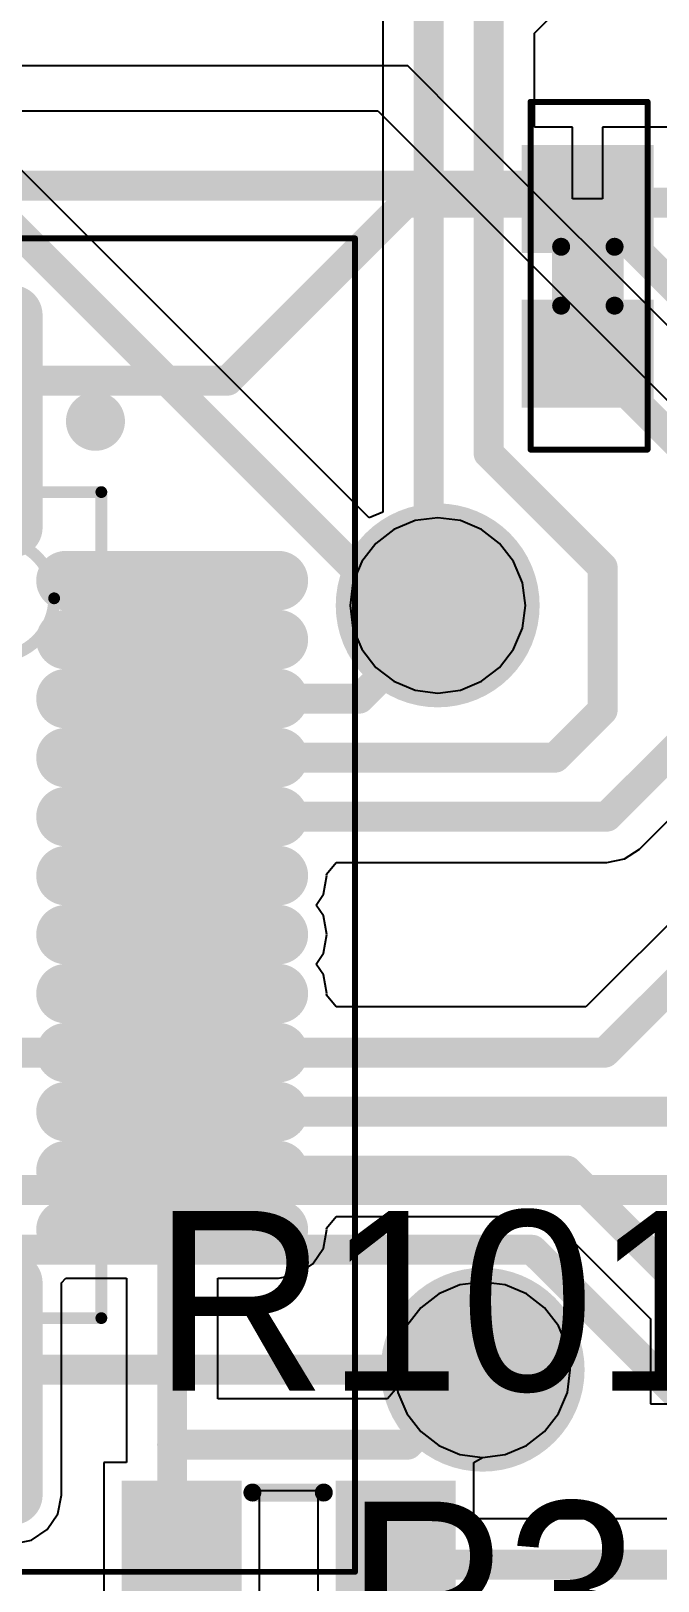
# Model space of a CAD drawing. Header units: millimetres. Extents: x 50.7 to 141.9, y 26.7 to 123.6.
# Drawn here: x 126.73 to 132.04, y 96.25 to 109.39 of the extents above; entities that cross this region are included whole.
import ezdxf

# ---------------------------------------------------------------- set-up
doc = ezdxf.new("R2010")
doc.units = ezdxf.units.MM
for name, color, linetype in [('BottomLayer', 5, 'Continuous'), ('BottomSolder', 6, 'Continuous'), ('InternalPlane1', 76, 'Continuous'), ('InternalPlane3', 216, 'Continuous'), ('Mechanical13', 56, 'Continuous'), ('Mechanical15', 56, 'Continuous'), ('Mechanical16', 56, 'Continuous'), ('Mechanical27', 56, 'Continuous'), ('Mechanical6', 56, 'Continuous'), ('MidLayer1', 16, 'Continuous'), ('MidLayer2', 76, 'Continuous'), ('MidLayer3', 90, 'Continuous'), ('MidLayer4', 156, 'Continuous'), ('MultiLayer', 9, 'Continuous'), ('TopLayer', 1, 'Continuous'), ('TopOverlay', 2, 'Continuous'), ('TopPaste', 8, 'Continuous'), ('TopSolder', 216, 'Continuous')]:
    doc.layers.add(name, color=color, linetype=linetype)

msp = doc.modelspace()

# ---------------------------------------------------------------- linework, layer by layer
at = {"layer": 'BottomLayer'}
for p, q in [((129.983, 105.239), (129.804, 105.164)), ((130.175, 105.264), (129.983, 105.239)), ((130.367, 105.239), (130.175, 105.264)), ((130.546, 105.164), (130.367, 105.239)), ((129.804, 105.164), (129.65, 105.046)), ((130.7, 105.046), (130.546, 105.164)), ((129.65, 105.046), (129.532, 104.892)), ((130.818, 104.892), (130.7, 105.046)), ((129.532, 104.892), (129.457, 104.713)), ((130.893, 104.713), (130.818, 104.892)), ((129.457, 104.713), (129.432, 104.521)), ((130.918, 104.521), (130.893, 104.713)), ((129.432, 104.521), (129.457, 104.329)), ((130.893, 104.329), (130.918, 104.521)), ((129.457, 104.329), (129.532, 104.15)), ((130.818, 104.15), (130.893, 104.329)), ((129.532, 104.15), (129.65, 103.996)), ((130.7, 103.996), (130.818, 104.15)), ((129.65, 103.996), (129.804, 103.878)), ((130.546, 103.878), (130.7, 103.996)), ((129.804, 103.878), (129.983, 103.803)), ((129.983, 103.803), (130.175, 103.778)), ((130.175, 103.778), (130.367, 103.803)), ((130.367, 103.803), (130.546, 103.878)), ((130.556, 98.787), (130.364, 98.762)), ((130.748, 98.762), (130.556, 98.787)), ((130.185, 98.687), (130.031, 98.569)), ((130.364, 98.762), (130.185, 98.687)), ((130.927, 98.687), (130.748, 98.762)), ((131.081, 98.569), (130.927, 98.687)), ((130.031, 98.569), (129.913, 98.415)), ((131.199, 98.415), (131.081, 98.569)), ((129.913, 98.415), (129.838, 98.236)), ((131.274, 98.236), (131.199, 98.415)), ((129.838, 98.236), (129.813, 98.044)), ((131.299, 98.044), (131.274, 98.236)), ((129.813, 98.044), (129.838, 97.852)), ((131.274, 97.852), (131.299, 98.044)), ((129.838, 97.852), (129.913, 97.673)), ((131.199, 97.673), (131.274, 97.852)), ((129.913, 97.673), (130.031, 97.519)), ((131.081, 97.519), (131.199, 97.673)), ((130.031, 97.519), (130.185, 97.401)), ((130.927, 97.401), (131.081, 97.519)), ((130.185, 97.401), (130.364, 97.326)), ((130.748, 97.326), (130.927, 97.401)), ((130.364, 97.326), (130.556, 97.301)), ((130.556, 97.301), (130.748, 97.326))]:
    msp.add_line(p, q, dxfattribs=at)
at = {"layer": 'BottomLayer', "const_width": 0.483}
for points in [[(129.934, 104.521, 1), (130.416, 104.521, 1)], [(130.315, 98.044, 1), (130.797, 98.044, 1)]]:
    msp.add_lwpolyline(points, format="xyb", close=True, dxfattribs=at)
at = {"layer": 'BottomSolder', "const_width": 0.584}
for points in [[(129.883, 104.521, 1), (130.467, 104.521, 1)], [(130.264, 98.044, 1), (130.848, 98.044, 1)]]:
    msp.add_lwpolyline(points, format="xyb", close=True, dxfattribs=at)
at = {"layer": 'InternalPlane1', "const_width": 0.864}
for points in [[(129.743, 104.521, 1), (130.607, 104.521, 1)], [(130.124, 98.044, 1), (130.988, 98.044, 1)]]:
    msp.add_lwpolyline(points, format="xyb", close=True, dxfattribs=at)
at = {"layer": 'InternalPlane3', "const_width": 0.864}
for points in [[(129.743, 104.521, 1), (130.607, 104.521, 1)], [(130.124, 98.044, 1), (130.988, 98.044, 1)]]:
    msp.add_lwpolyline(points, format="xyb", close=True, dxfattribs=at)
at = {"layer": 'Mechanical13', "const_width": 0.1}
for points in [[(120.325, 105.481), (127.325, 105.481)], [(127.325, 98.481), (127.325, 105.481)], [(120.325, 98.481), (127.325, 98.481)]]:
    msp.add_lwpolyline(points, dxfattribs=at)
at = {"layer": 'Mechanical13'}
for points, const_width in [([(127.3, 105.481, 1), (127.35, 105.481, 1)], 0.05), ([(127.3, 105.481, 1), (127.35, 105.481, 1)], 0.05), ([(126.925, 104.581, 1), (125.925, 104.581, 1)], 0.1), ([(126.9, 104.581, 1), (126.95, 104.581, 1)], 0.05), ([(127.3, 98.481, 1), (127.35, 98.481, 1)], 0.05), ([(127.3, 98.481, 1), (127.35, 98.481, 1)], 0.05)]:
    msp.add_lwpolyline(points, format="xyb", close=True, dxfattribs=dict(at, const_width=const_width))
at = {"layer": 'Mechanical15', "const_width": 0.05}
for points in [[(118.175, 107.631), (129.475, 107.631)], [(129.475, 96.331), (129.475, 107.631)], [(118.175, 96.331), (129.475, 96.331)]]:
    msp.add_lwpolyline(points, dxfattribs=at)
at = {"layer": 'Mechanical15', "const_width": 0.025}
for points in [[(129.462, 107.631, 1), (129.487, 107.631, 1)], [(129.462, 107.631, 1), (129.487, 107.631, 1)], [(129.462, 96.331, 1), (129.487, 96.331, 1)], [(129.462, 96.331, 1), (129.487, 96.331, 1)]]:
    msp.add_lwpolyline(points, format="xyb", close=True, dxfattribs=at)
at = {"layer": 'Mechanical16', "const_width": 0.152}
for points in [[(131.221, 107.061), (131.221, 107.56)], [(131.674, 107.061), (131.674, 107.56)]]:
    msp.add_lwpolyline(points, dxfattribs=at)
at = {"layer": 'Mechanical16', "const_width": 0.0762}
for points in [[(131.183, 107.56, 1), (131.259, 107.56, 1)], [(131.636, 107.56, 1), (131.712, 107.56, 1)], [(131.183, 107.061, 1), (131.259, 107.061, 1)], [(131.636, 107.061, 1), (131.712, 107.061, 1)]]:
    msp.add_lwpolyline(points, format="xyb", close=True, dxfattribs=at)
at = {"layer": 'Mechanical16'}
for points in [[(131.14, 107.869), (131.14, 107.569), (131.75, 107.869), (131.75, 107.569)], [(131.14, 107.036), (131.14, 106.756), (131.75, 107.036), (131.75, 106.756)]]:
    msp.add_solid(points, dxfattribs=at)
at = {"layer": 'Mechanical27', "const_width": 0.0508}
for points in [[(130.962, 108.788), (131.953, 108.788)], [(130.962, 105.842), (130.962, 108.788)], [(131.953, 105.842), (131.953, 108.788)], [(130.962, 105.842), (131.953, 105.842)]]:
    msp.add_lwpolyline(points, dxfattribs=at)
at = {"layer": 'Mechanical27', "const_width": 0.0254}
for points in [[(130.949, 108.788, 1), (130.975, 108.788, 1)], [(130.949, 108.788, 1), (130.975, 108.788, 1)], [(131.94, 108.788, 1), (131.966, 108.788, 1)], [(131.94, 108.788, 1), (131.966, 108.788, 1)], [(130.949, 105.842, 1), (130.975, 105.842, 1)], [(130.949, 105.842, 1), (130.975, 105.842, 1)], [(131.94, 105.842, 1), (131.966, 105.842, 1)], [(131.94, 105.842, 1), (131.966, 105.842, 1)]]:
    msp.add_lwpolyline(points, format="xyb", close=True, dxfattribs=at)
at = {"layer": 'Mechanical6'}
msp.add_solid([(131.145, 107.515), (131.145, 107.112), (131.75, 107.515), (131.75, 107.112)], dxfattribs=at)
at = {"layer": 'MidLayer1', "const_width": 0.254}
for points in [[(128.397, 106.426), (129.906, 107.935)], [(129.906, 107.935), (132.969, 107.935)], [(115.697, 106.426), (128.397, 106.426)]]:
    msp.add_lwpolyline(points, dxfattribs=at)
at = {"layer": 'MidLayer1'}
for points, const_width in [([(129.842, 107.935, 1), (129.969, 107.935, 1)], 0.127), ([(129.842, 107.935, 1), (129.969, 107.935, 1)], 0.127), ([(128.333, 106.426, 1), (128.46, 106.426, 1)], 0.127), ([(128.333, 106.426, 1), (128.46, 106.426, 1)], 0.127), ([(129.934, 104.521, 1), (130.416, 104.521, 1)], 0.483), ([(130.315, 98.044, 1), (130.797, 98.044, 1)], 0.483)]:
    msp.add_lwpolyline(points, format="xyb", close=True, dxfattribs=dict(at, const_width=const_width))
at = {"layer": 'MidLayer2', "const_width": 0.254}
for points in [[(124.714, 108.077), (131.318, 108.077)], [(131.318, 108.077), (135.382, 104.013)], [(125.603, 99.568), (133.136, 99.568)], [(118.618, 99.06), (130.977, 99.06)], [(130.977, 99.06), (132.628, 97.409)], [(122.301, 98.044), (130.556, 98.044)]]:
    msp.add_lwpolyline(points, dxfattribs=at)
at = {"layer": 'MidLayer2'}
for points, const_width in [([(131.255, 108.077, 1), (131.381, 108.077, 1)], 0.127), ([(131.255, 108.077, 1), (131.381, 108.077, 1)], 0.127), ([(129.934, 104.521, 1), (130.416, 104.521, 1)], 0.483), ([(130.913, 99.06, 1), (131.04, 99.06, 1)], 0.127), ([(130.913, 99.06, 1), (131.04, 99.06, 1)], 0.127), ([(130.315, 98.044, 1), (130.797, 98.044, 1)], 0.483), ([(130.493, 98.044, 1), (130.619, 98.044, 1)], 0.127)]:
    msp.add_lwpolyline(points, format="xyb", close=True, dxfattribs=dict(at, const_width=const_width))
at = {"layer": 'MidLayer3'}
for p, q in [((129.983, 105.239), (129.804, 105.164)), ((130.175, 105.264), (129.983, 105.239)), ((130.367, 105.239), (130.175, 105.264)), ((130.546, 105.164), (130.367, 105.239)), ((129.804, 105.164), (129.65, 105.046)), ((130.7, 105.046), (130.546, 105.164)), ((129.65, 105.046), (129.532, 104.892)), ((130.818, 104.892), (130.7, 105.046)), ((129.532, 104.892), (129.457, 104.713)), ((130.893, 104.713), (130.818, 104.892)), ((129.457, 104.713), (129.432, 104.521)), ((130.918, 104.521), (130.893, 104.713)), ((129.432, 104.521), (129.457, 104.329)), ((130.893, 104.329), (130.918, 104.521)), ((129.457, 104.329), (129.532, 104.15)), ((130.818, 104.15), (130.893, 104.329)), ((129.532, 104.15), (129.65, 103.996)), ((130.7, 103.996), (130.818, 104.15)), ((129.65, 103.996), (129.804, 103.878)), ((130.546, 103.878), (130.7, 103.996)), ((129.804, 103.878), (129.983, 103.803)), ((129.983, 103.803), (130.175, 103.778)), ((130.175, 103.778), (130.367, 103.803)), ((130.367, 103.803), (130.546, 103.878)), ((130.556, 98.787), (130.364, 98.762)), ((130.748, 98.762), (130.556, 98.787)), ((130.185, 98.687), (130.031, 98.569)), ((130.364, 98.762), (130.185, 98.687)), ((130.927, 98.687), (130.748, 98.762)), ((131.081, 98.569), (130.927, 98.687)), ((130.031, 98.569), (129.913, 98.415)), ((131.199, 98.415), (131.081, 98.569)), ((129.913, 98.415), (129.838, 98.236)), ((131.274, 98.236), (131.199, 98.415)), ((129.838, 98.236), (129.813, 98.044)), ((131.299, 98.044), (131.274, 98.236)), ((129.813, 98.044), (129.838, 97.852)), ((131.274, 97.852), (131.299, 98.044)), ((129.838, 97.852), (129.913, 97.673)), ((131.199, 97.673), (131.274, 97.852)), ((129.913, 97.673), (130.031, 97.519)), ((131.081, 97.519), (131.199, 97.673)), ((130.031, 97.519), (130.185, 97.401)), ((130.927, 97.401), (131.081, 97.519)), ((130.185, 97.401), (130.364, 97.326)), ((130.748, 97.326), (130.927, 97.401)), ((130.364, 97.326), (130.556, 97.301)), ((130.556, 97.301), (130.748, 97.326))]:
    msp.add_line(p, q, dxfattribs=at)
at = {"layer": 'MidLayer3', "const_width": 0.483}
for points in [[(129.934, 104.521, 1), (130.416, 104.521, 1)], [(130.315, 98.044, 1), (130.797, 98.044, 1)]]:
    msp.add_lwpolyline(points, format="xyb", close=True, dxfattribs=at)
at = {"layer": 'MidLayer4'}
for p, q in [((129.921, 109.093), (102.108, 109.093)), ((130.429, 108.585), (129.921, 109.093)), ((125.299, 108.712), (129.667, 108.712)), ((129.667, 108.712), (129.794, 108.585)), ((129.794, 108.585), (132.842, 105.537)), ((132.969, 106.045), (130.429, 108.585)), ((129.983, 105.239), (129.804, 105.164)), ((130.175, 105.264), (129.983, 105.239)), ((130.367, 105.239), (130.175, 105.264)), ((130.546, 105.164), (130.367, 105.239)), ((129.804, 105.164), (129.65, 105.046)), ((130.7, 105.046), (130.546, 105.164)), ((129.65, 105.046), (129.532, 104.892)), ((130.818, 104.892), (130.7, 105.046)), ((129.532, 104.892), (129.457, 104.713)), ((130.893, 104.713), (130.818, 104.892)), ((129.457, 104.713), (129.432, 104.521)), ((130.918, 104.521), (130.893, 104.713)), ((129.432, 104.521), (129.457, 104.329)), ((130.893, 104.329), (130.918, 104.521)), ((129.457, 104.329), (129.532, 104.15)), ((130.818, 104.15), (130.893, 104.329)), ((129.532, 104.15), (129.65, 103.996)), ((130.7, 103.996), (130.818, 104.15)), ((129.65, 103.996), (129.804, 103.878)), ((130.546, 103.878), (130.7, 103.996)), ((129.804, 103.878), (129.983, 103.803)), ((129.983, 103.803), (130.175, 103.778)), ((130.175, 103.778), (130.367, 103.803)), ((130.367, 103.803), (130.546, 103.878)), ((130.556, 98.787), (130.364, 98.762)), ((130.748, 98.762), (130.556, 98.787)), ((130.185, 98.687), (130.031, 98.569)), ((130.364, 98.762), (130.185, 98.687)), ((130.927, 98.687), (130.748, 98.762)), ((131.081, 98.569), (130.927, 98.687)), ((130.031, 98.569), (129.913, 98.415)), ((131.199, 98.415), (131.081, 98.569)), ((129.913, 98.415), (129.838, 98.236)), ((131.274, 98.236), (131.199, 98.415)), ((129.838, 98.236), (129.813, 98.044)), ((131.299, 98.044), (131.274, 98.236)), ((129.813, 98.044), (129.838, 97.852)), ((131.274, 97.852), (131.299, 98.044)), ((129.838, 97.852), (129.913, 97.673)), ((131.199, 97.673), (131.274, 97.852)), ((129.913, 97.673), (130.031, 97.519)), ((131.081, 97.519), (131.199, 97.673)), ((130.031, 97.519), (130.185, 97.401)), ((130.927, 97.401), (131.081, 97.519)), ((130.185, 97.401), (130.364, 97.326)), ((130.748, 97.326), (130.927, 97.401)), ((130.364, 97.326), (130.556, 97.301)), ((130.556, 97.301), (130.748, 97.326))]:
    msp.add_line(p, q, dxfattribs=at)
at = {"layer": 'MidLayer4', "const_width": 0.483}
for points in [[(129.934, 104.521, 1), (130.416, 104.521, 1)], [(130.315, 98.044, 1), (130.797, 98.044, 1)]]:
    msp.add_lwpolyline(points, format="xyb", close=True, dxfattribs=at)
at = {"layer": 'MultiLayer', "const_width": 0.483}
for points in [[(129.934, 104.521, 1), (130.416, 104.521, 1)], [(130.315, 98.044, 1), (130.797, 98.044, 1)]]:
    msp.add_lwpolyline(points, format="xyb", close=True, dxfattribs=at)
at = {"layer": 'TopLayer'}
for p, q in [((129.71, 119.812), (129.71, 105.312)), ((130.995, 109.371), (131.596, 109.972)), ((129.593, 105.263), (125.489, 109.368)), ((130.995, 108.575), (130.995, 109.371)), ((131.318, 108.575), (130.995, 108.575)), ((131.318, 107.965), (131.318, 108.575)), ((132.156, 108.575), (131.572, 108.575)), ((131.572, 108.575), (131.572, 107.965)), ((131.572, 107.965), (131.318, 107.965)), ((129.71, 105.312), (129.593, 105.263)), ((133.252, 102.941), (131.431, 101.119)), ((131.884, 102.456), (132.368, 102.94)), ((131.758, 102.372), (131.884, 102.456)), ((129.234, 102.244), (129.315, 102.343)), ((129.315, 102.343), (131.609, 102.343)), ((131.609, 102.343), (131.758, 102.372)), ((129.206, 102.073), (129.237, 102.231)), ((129.237, 102.231), (129.234, 102.244)), ((129.144, 101.981), (129.206, 102.073)), ((129.206, 101.889), (129.144, 101.981)), ((129.237, 101.731), (129.206, 101.889)), ((129.206, 101.573), (129.237, 101.731)), ((129.144, 101.481), (129.206, 101.573)), ((129.206, 101.389), (129.144, 101.481)), ((129.237, 101.231), (129.206, 101.389)), ((129.234, 101.218), (129.237, 101.231)), ((129.315, 101.119), (129.234, 101.218)), ((131.431, 101.119), (129.315, 101.119)), ((129.234, 99.244), (129.315, 99.343)), ((129.315, 99.343), (131.11, 99.343)), ((131.11, 99.343), (131.978, 98.474)), ((129.206, 99.073), (129.237, 99.231)), ((129.237, 99.231), (129.234, 99.244)), ((129.116, 98.94), (129.206, 99.073)), ((128.983, 98.85), (129.116, 98.94)), ((126.987, 98.781), (127.025, 98.819)), ((126.987, 96.981), (126.987, 98.781)), ((127.025, 98.819), (127.537, 98.819)), ((127.537, 98.819), (127.537, 97.257)), ((128.313, 97.797), (128.313, 98.819)), ((128.313, 98.819), (128.825, 98.819)), ((128.825, 98.819), (128.983, 98.85)), ((130.556, 98.787), (130.364, 98.762)), ((130.748, 98.762), (130.556, 98.787)), ((130.185, 98.687), (130.031, 98.569)), ((130.364, 98.762), (130.185, 98.687)), ((130.927, 98.687), (130.748, 98.762)), ((131.081, 98.569), (130.927, 98.687)), ((130.031, 98.569), (129.913, 98.415)), ((131.199, 98.415), (131.081, 98.569)), ((129.913, 98.415), (129.838, 98.236)), ((131.274, 98.236), (131.199, 98.415)), ((131.978, 98.474), (131.978, 97.754)), ((129.838, 98.236), (129.813, 98.044)), ((131.299, 98.044), (131.274, 98.236)), ((129.813, 98.044), (129.833, 97.893)), ((131.274, 97.852), (131.299, 98.044)), ((129.833, 97.893), (129.749, 97.797)), ((129.749, 97.797), (128.313, 97.797)), ((131.199, 97.673), (131.274, 97.852)), ((131.978, 97.754), (132.953, 97.754)), ((131.081, 97.519), (131.199, 97.673)), ((130.927, 97.401), (131.081, 97.519)), ((130.748, 97.326), (130.927, 97.401)), ((127.537, 97.257), (127.345, 97.257)), ((127.345, 97.257), (127.345, 95.529)), ((130.48, 97.257), (130.556, 97.301)), ((130.48, 96.781), (130.48, 97.257)), ((130.48, 97.257), (130.48, 97.257)), ((130.48, 97.257), (130.48, 97.257)), ((130.556, 97.301), (130.748, 97.326)), ((126.956, 96.823), (126.987, 96.981)), ((128.665, 95.529), (128.665, 97.021)), ((128.665, 97.021), (129.159, 97.021)), ((129.159, 97.021), (129.159, 95.529)), ((126.866, 96.69), (126.956, 96.823)), ((126.733, 96.6), (126.866, 96.69)), ((133.267, 96.781), (130.48, 96.781)), ((126.575, 96.569), (126.733, 96.6))]:
    msp.add_line(p, q, dxfattribs=at)
for points, const_width in [([(130.099, 104.597), (130.099, 119.812)], 0.254), ([(130.607, 105.809), (130.607, 109.532)], 0.254), ([(125.214, 109.093), (129.786, 104.521)], 0.254), ([(131.445, 107.965), (131.475, 107.935)], 0.254), ([(131.475, 107.935), (132.969, 107.935)], 0.254), ([(131.404, 106.655), (131.445, 106.655)], 0.254), ([(131.445, 106.655), (132.207, 105.893)], 0.254), ([(130.607, 105.809), (131.572, 104.844)], 0.254), ([(131.592, 100.731), (136.525, 105.664)], 0.254), ([(131.572, 103.632), (131.572, 104.844)], 0.254), ([(128.825, 104.731), (127.025, 104.731)], 0.3), ([(130.099, 104.597), (130.175, 104.521)], 0.254), ([(129.512, 103.731), (130.238, 104.457)], 0.254), ([(129.786, 104.521), (130.175, 104.521)], 0.254), ([(128.825, 104.231), (127.025, 104.231)], 0.3), ([(128.825, 103.731), (127.025, 103.731)], 0.3), ([(127.925, 103.731), (129.512, 103.731)], 0.254), ([(131.179, 103.239), (131.572, 103.632)], 0.254), ([(128.825, 103.231), (127.025, 103.231)], 0.3), ([(131.609, 102.731), (132.207, 103.329)], 0.254), ([(128.814, 103.231), (131.171, 103.231)], 0.254), ([(128.825, 102.731), (127.025, 102.731)], 0.3), ([(128.814, 102.731), (131.609, 102.731)], 0.254), ([(128.825, 102.231), (127.025, 102.231)], 0.3), ([(128.825, 101.731), (127.025, 101.731)], 0.3), ([(128.825, 101.231), (127.025, 101.231)], 0.3), ([(128.825, 100.731), (127.025, 100.731)], 0.3), ([(126.512, 100.731), (127.925, 100.731)], 0.254), ([(128.814, 100.731), (131.592, 100.731)], 0.254), ([(128.825, 100.231), (127.025, 100.231)], 0.3), ([(127.925, 100.231), (132.842, 100.231)], 0.254), ([(128.825, 99.731), (127.025, 99.731)], 0.3), ([(127.925, 99.731), (131.271, 99.731)], 0.254), ([(131.271, 99.731), (132.588, 98.414)], 0.254), ([(128.825, 99.231), (127.025, 99.231)], 0.3), ([(127.925, 96.473), (127.925, 99.2)], 0.254), ([(129.921, 97.409), (130.556, 98.044)], 0.254), ([(127.925, 97.409), (129.921, 97.409)], 0.254), ([(127.925, 96.473), (128.005, 96.393)], 0.254), ([(129.819, 96.393), (134.747, 96.393)], 0.254), ([(129.819, 96.393), (136.144, 96.393)], 0.254)]:
    msp.add_lwpolyline(points, dxfattribs=dict(at, const_width=const_width))
for points, const_width in [([(131.381, 107.965, 1), (131.508, 107.965, 1)], 0.127), ([(131.412, 107.935, 1), (131.539, 107.935, 1)], 0.127), ([(131.412, 107.935, 1), (131.539, 107.935, 1)], 0.127), ([(131.34, 106.655, 1), (131.467, 106.655, 1)], 0.127), ([(131.381, 106.655, 1), (131.508, 106.655, 1)], 0.127), ([(131.381, 106.655, 1), (131.508, 106.655, 1)], 0.127), ([(130.543, 105.809, 1), (130.67, 105.809, 1)], 0.127), ([(130.543, 105.809, 1), (130.67, 105.809, 1)], 0.127), ([(129.934, 104.521, 1), (130.416, 104.521, 1)], 0.483), ([(131.508, 104.844, 1), (131.636, 104.844, 1)], 0.127), ([(131.508, 104.844, 1), (131.636, 104.844, 1)], 0.127), ([(126.95, 104.731, 1), (127.1, 104.731, 1)], 0.15), ([(128.75, 104.731, 1), (128.9, 104.731, 1)], 0.15), ([(130.035, 104.597, 1), (130.162, 104.597, 1)], 0.127), ([(130.035, 104.597, 1), (130.162, 104.597, 1)], 0.127), ([(129.722, 104.521, 1), (129.849, 104.521, 1)], 0.127), ([(129.722, 104.521, 1), (129.849, 104.521, 1)], 0.127), ([(130.112, 104.521, 1), (130.238, 104.521, 1)], 0.127), ([(130.112, 104.521, 1), (130.238, 104.521, 1)], 0.127), ([(130.175, 104.457, 1), (130.302, 104.457, 1)], 0.127), ([(126.95, 104.231, 1), (127.1, 104.231, 1)], 0.15), ([(128.75, 104.231, 1), (128.9, 104.231, 1)], 0.15), ([(126.95, 103.731, 1), (127.1, 103.731, 1)], 0.15), ([(127.861, 103.731, 1), (127.988, 103.731, 1)], 0.127), ([(128.75, 103.731, 1), (128.9, 103.731, 1)], 0.15), ([(129.448, 103.731, 1), (129.575, 103.731, 1)], 0.127), ([(129.448, 103.731, 1), (129.575, 103.731, 1)], 0.127), ([(131.508, 103.632, 1), (131.636, 103.632, 1)], 0.127), ([(131.508, 103.632, 1), (131.636, 103.632, 1)], 0.127), ([(126.95, 103.231, 1), (127.1, 103.231, 1)], 0.15), ([(128.75, 103.231, 1), (128.9, 103.231, 1)], 0.15), ([(128.75, 103.231, 1), (128.877, 103.231, 1)], 0.127), ([(131.108, 103.231, 1), (131.235, 103.231, 1)], 0.127), ([(131.115, 103.239, 1), (131.242, 103.239, 1)], 0.127), ([(126.95, 102.731, 1), (127.1, 102.731, 1)], 0.15), ([(128.75, 102.731, 1), (128.9, 102.731, 1)], 0.15), ([(128.75, 102.731, 1), (128.877, 102.731, 1)], 0.127), ([(131.546, 102.731, 1), (131.673, 102.731, 1)], 0.127), ([(131.546, 102.731, 1), (131.673, 102.731, 1)], 0.127), ([(126.95, 102.231, 1), (127.1, 102.231, 1)], 0.15), ([(128.75, 102.231, 1), (128.9, 102.231, 1)], 0.15), ([(126.95, 101.731, 1), (127.1, 101.731, 1)], 0.15), ([(128.75, 101.731, 1), (128.9, 101.731, 1)], 0.15), ([(126.95, 101.231, 1), (127.1, 101.231, 1)], 0.15), ([(128.75, 101.231, 1), (128.9, 101.231, 1)], 0.15), ([(126.95, 100.731, 1), (127.1, 100.731, 1)], 0.15), ([(128.75, 100.731, 1), (128.9, 100.731, 1)], 0.15), ([(127.861, 100.731, 1), (127.988, 100.731, 1)], 0.127), ([(128.75, 100.731, 1), (128.877, 100.731, 1)], 0.127), ([(131.528, 100.731, 1), (131.655, 100.731, 1)], 0.127), ([(131.528, 100.731, 1), (131.655, 100.731, 1)], 0.127), ([(126.95, 100.231, 1), (127.1, 100.231, 1)], 0.15), ([(127.861, 100.231, 1), (127.988, 100.231, 1)], 0.127), ([(128.75, 100.231, 1), (128.9, 100.231, 1)], 0.15), ([(126.95, 99.731, 1), (127.1, 99.731, 1)], 0.15), ([(127.861, 99.731, 1), (127.988, 99.731, 1)], 0.127), ([(128.75, 99.731, 1), (128.9, 99.731, 1)], 0.15), ([(131.207, 99.731, 1), (131.334, 99.731, 1)], 0.127), ([(131.207, 99.731, 1), (131.334, 99.731, 1)], 0.127), ([(126.95, 99.231, 1), (127.1, 99.231, 1)], 0.15), ([(127.861, 99.2, 1), (127.988, 99.2, 1)], 0.127), ([(128.75, 99.231, 1), (128.9, 99.231, 1)], 0.15), ([(130.315, 98.044, 1), (130.797, 98.044, 1)], 0.483), ([(130.493, 98.044, 1), (130.619, 98.044, 1)], 0.127), ([(127.861, 97.409, 1), (127.988, 97.409, 1)], 0.127), ([(129.857, 97.409, 1), (129.984, 97.409, 1)], 0.127), ([(129.857, 97.409, 1), (129.984, 97.409, 1)], 0.127), ([(127.861, 96.473, 1), (127.988, 96.473, 1)], 0.127), ([(127.861, 96.473, 1), (127.988, 96.473, 1)], 0.127), ([(127.941, 96.393, 1), (128.068, 96.393, 1)], 0.127), ([(129.756, 96.393, 1), (129.883, 96.393, 1)], 0.127), ([(129.756, 96.393, 1), (129.883, 96.393, 1)], 0.127)]:
    msp.add_lwpolyline(points, format="xyb", close=True, dxfattribs=dict(at, const_width=const_width))
for points in [[(130.988, 108.321), (130.988, 107.609), (131.902, 108.321), (131.902, 107.609)], [(130.988, 107.01), (130.988, 106.299), (131.902, 107.01), (131.902, 106.299)], [(127.599, 95.783), (128.411, 95.783), (127.599, 97.003), (128.411, 97.003)], [(129.413, 95.783), (130.226, 95.783), (129.413, 97.003), (130.226, 97.003)]]:
    msp.add_solid(points, dxfattribs=at)
at = {"layer": 'TopOverlay'}
for points, const_width in [([(131.414, 107.315), (131.496, 107.315)], 0.406), ([(128.605, 97.003), (129.21, 97.003)], 0.152)]:
    msp.add_lwpolyline(points, dxfattribs=dict(at, const_width=const_width))
for points, const_width in [([(131.313, 107.315, 1), (131.516, 107.315, 1)], 0.203), ([(131.394, 107.315, 1), (131.597, 107.315, 1)], 0.203), ([(127.4, 106.081, 1), (127.15, 106.081, 1)], 0.25), ([(127.087, 106.081, 1), (127.212, 106.081, 1)], 0.125), ([(127.337, 106.081, 1), (127.462, 106.081, 1)], 0.125), ([(128.567, 97.003, 1), (128.643, 97.003, 1)], 0.0762), ([(129.172, 97.003, 1), (129.248, 97.003, 1)], 0.0762)]:
    msp.add_lwpolyline(points, format="xyb", close=True, dxfattribs=dict(at, const_width=const_width))
at = {"layer": 'TopPaste', "const_width": 0.3}
for points in [[(128.825, 104.731), (127.025, 104.731)], [(128.825, 104.231), (127.025, 104.231)], [(128.825, 103.731), (127.025, 103.731)], [(128.825, 103.231), (127.025, 103.231)], [(128.825, 102.731), (127.025, 102.731)], [(128.825, 102.231), (127.025, 102.231)], [(128.825, 101.731), (127.025, 101.731)], [(128.825, 101.231), (127.025, 101.231)], [(128.825, 100.731), (127.025, 100.731)], [(128.825, 100.231), (127.025, 100.231)], [(128.825, 99.731), (127.025, 99.731)], [(128.825, 99.231), (127.025, 99.231)]]:
    msp.add_lwpolyline(points, dxfattribs=at)
at = {"layer": 'TopPaste', "const_width": 0.15}
for points in [[(126.95, 104.731, 1), (127.1, 104.731, 1)], [(128.75, 104.731, 1), (128.9, 104.731, 1)], [(126.95, 104.231, 1), (127.1, 104.231, 1)], [(128.75, 104.231, 1), (128.9, 104.231, 1)], [(126.95, 103.731, 1), (127.1, 103.731, 1)], [(128.75, 103.731, 1), (128.9, 103.731, 1)], [(126.95, 103.231, 1), (127.1, 103.231, 1)], [(128.75, 103.231, 1), (128.9, 103.231, 1)], [(126.95, 102.731, 1), (127.1, 102.731, 1)], [(128.75, 102.731, 1), (128.9, 102.731, 1)], [(126.95, 102.231, 1), (127.1, 102.231, 1)], [(128.75, 102.231, 1), (128.9, 102.231, 1)], [(126.95, 101.731, 1), (127.1, 101.731, 1)], [(128.75, 101.731, 1), (128.9, 101.731, 1)], [(126.95, 101.231, 1), (127.1, 101.231, 1)], [(128.75, 101.231, 1), (128.9, 101.231, 1)], [(126.95, 100.731, 1), (127.1, 100.731, 1)], [(128.75, 100.731, 1), (128.9, 100.731, 1)], [(126.95, 100.231, 1), (127.1, 100.231, 1)], [(128.75, 100.231, 1), (128.9, 100.231, 1)], [(126.95, 99.731, 1), (127.1, 99.731, 1)], [(128.75, 99.731, 1), (128.9, 99.731, 1)], [(126.95, 99.231, 1), (127.1, 99.231, 1)], [(128.75, 99.231, 1), (128.9, 99.231, 1)]]:
    msp.add_lwpolyline(points, format="xyb", close=True, dxfattribs=at)
at = {"layer": 'TopPaste'}
for points in [[(130.988, 108.321), (130.988, 107.609), (131.902, 108.321), (131.902, 107.609)], [(130.988, 107.01), (130.988, 106.299), (131.902, 107.01), (131.902, 106.299)], [(127.599, 95.783), (128.411, 95.783), (127.599, 97.003), (128.411, 97.003)], [(129.413, 95.783), (130.226, 95.783), (129.413, 97.003), (130.226, 97.003)]]:
    msp.add_solid(points, dxfattribs=at)
at = {"layer": 'TopSolder', "const_width": 0.503}
for points in [[(126.575, 106.981), (126.575, 105.181)], [(128.825, 104.731), (127.025, 104.731)], [(128.825, 104.231), (127.025, 104.231)], [(128.825, 103.731), (127.025, 103.731)], [(128.825, 103.231), (127.025, 103.231)], [(128.825, 102.731), (127.025, 102.731)], [(128.825, 102.231), (127.025, 102.231)], [(128.825, 101.731), (127.025, 101.731)], [(128.825, 101.231), (127.025, 101.231)], [(128.825, 100.731), (127.025, 100.731)], [(128.825, 100.231), (127.025, 100.231)], [(128.825, 99.731), (127.025, 99.731)], [(128.825, 99.231), (127.025, 99.231)], [(126.575, 98.781), (126.575, 96.981)]]:
    msp.add_lwpolyline(points, dxfattribs=at)
at = {"layer": 'TopSolder'}
for points, const_width in [([(126.449, 106.981, 1), (126.701, 106.981, 1)], 0.252), ([(126.449, 105.181, 1), (126.701, 105.181, 1)], 0.252), ([(129.883, 104.521, 1), (130.467, 104.521, 1)], 0.584), ([(126.899, 104.731, 1), (127.151, 104.731, 1)], 0.252), ([(128.699, 104.731, 1), (128.951, 104.731, 1)], 0.252), ([(126.899, 104.231, 1), (127.151, 104.231, 1)], 0.252), ([(128.699, 104.231, 1), (128.951, 104.231, 1)], 0.252), ([(126.899, 103.731, 1), (127.151, 103.731, 1)], 0.252), ([(128.699, 103.731, 1), (128.951, 103.731, 1)], 0.252), ([(126.899, 103.231, 1), (127.151, 103.231, 1)], 0.252), ([(128.699, 103.231, 1), (128.951, 103.231, 1)], 0.252), ([(126.899, 102.731, 1), (127.151, 102.731, 1)], 0.252), ([(128.699, 102.731, 1), (128.951, 102.731, 1)], 0.252), ([(126.899, 102.231, 1), (127.151, 102.231, 1)], 0.252), ([(128.699, 102.231, 1), (128.951, 102.231, 1)], 0.252), ([(126.899, 101.731, 1), (127.151, 101.731, 1)], 0.252), ([(128.699, 101.731, 1), (128.951, 101.731, 1)], 0.252), ([(126.899, 101.231, 1), (127.151, 101.231, 1)], 0.252), ([(128.699, 101.231, 1), (128.951, 101.231, 1)], 0.252), ([(126.899, 100.731, 1), (127.151, 100.731, 1)], 0.252), ([(128.699, 100.731, 1), (128.951, 100.731, 1)], 0.252), ([(126.899, 100.231, 1), (127.151, 100.231, 1)], 0.252), ([(128.699, 100.231, 1), (128.951, 100.231, 1)], 0.252), ([(126.899, 99.731, 1), (127.151, 99.731, 1)], 0.252), ([(128.699, 99.731, 1), (128.951, 99.731, 1)], 0.252), ([(126.899, 99.231, 1), (127.151, 99.231, 1)], 0.252), ([(128.699, 99.231, 1), (128.951, 99.231, 1)], 0.252), ([(126.449, 98.781, 1), (126.701, 98.781, 1)], 0.252), ([(130.264, 98.044, 1), (130.848, 98.044, 1)], 0.584), ([(126.449, 96.981, 1), (126.701, 96.981, 1)], 0.252)]:
    msp.add_lwpolyline(points, format="xyb", close=True, dxfattribs=dict(at, const_width=const_width))
for points in [[(130.886, 108.422), (130.886, 107.508), (132.004, 108.422), (132.004, 107.508)], [(130.886, 107.112), (130.886, 106.197), (132.004, 107.112), (132.004, 106.197)], [(127.497, 95.682), (128.513, 95.682), (127.497, 97.104), (128.513, 97.104)], [(129.311, 95.682), (130.327, 95.682), (129.311, 97.104), (130.327, 97.104)]]:
    msp.add_solid(points, dxfattribs=at)

# ---------------------------------------------------------------- texts
at = {"layer": 'TopOverlay'}
for s, p in [('R101', (127.762, 97.866)), ('P3', (129.388, 95.402))]:
    msp.add_text(s, height=1.524, dxfattribs=at).set_placement(p)

doc.saveas('drawing.dxf')
